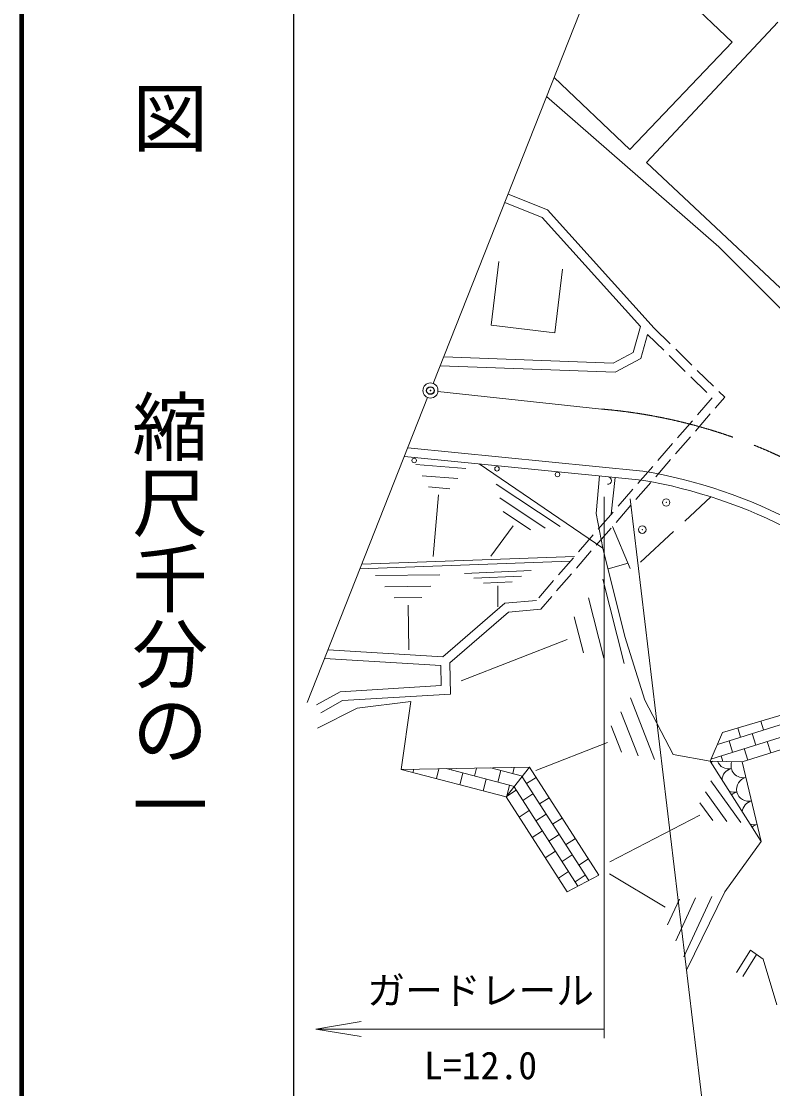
# Model space of a CAD drawing. Units: millimetres, scale not verified. Extents: x 40000 to 680000, y 20000 to 380000.
# Drawn here: x 40000 to 89698, y 244734 to 315316 of the extents above; entities that cross this region are included whole.
import ezdxf
from ezdxf.enums import TextEntityAlignment as Align

# ---------------------------------------------------------------- set-up
doc = ezdxf.new("R2010")
doc.units = ezdxf.units.MM
doc.header["$LTSCALE"] = 1000
doc.header["$PDMODE"] = 32
doc.header["$PDSIZE"] = 500
doc.linetypes.add('CHAIN', pattern=[18.5, 12, -1.5, 3.5, -1.5])
for name, color, linetype, lineweight in [('M-BGD', 7, 'Continuous', 13), ('M-BMK', 2, 'CHAIN', 13), ('M-TTL', 2, 'Continuous', 140), ('M-TTL-BAND', 7, 'Continuous', 25), ('M-WORK', 1, 'Continuous', 13)]:
    doc.layers.add(name, color=color, linetype=linetype, lineweight=lineweight)
doc.layers.add('M-OTRS', color=6, linetype='Continuous')
doc.styles.add('@ＭＳ ゴシック', font='')
doc.styles.add('ＭＳ ゴシック', font='')
doc.styles.get('@ＭＳ ゴシック').set_extended_font_data('@MS Gothic')
doc.styles.get('ＭＳ ゴシック').set_extended_font_data('MS Gothic')

# ---------------------------------------------------------------- blocks, each defined once
blk = doc.blocks.new('open_arrow')
at = {"color": 0, "linetype": 'Continuous', "lineweight": -2}
blk.add_lwpolyline([(7.5, 1.25), (0, 0), (7.5, -1.25)], dxfattribs=at)

msp = doc.modelspace()

# ---------------------------------------------------------------- linework, layer by layer
at = {"layer": 'M-BGD'}
msp.add_circle((67060, 290900), 500, dxfattribs=at)
at = {"layer": 'M-BMK'}
msp.add_line((78387, 289675), (67557, 290846), dxfattribs=at)
msp.add_arc((75451, 254798), 35000, 40.33269, 85.18827, dxfattribs=at)
at = {"layer": 'M-OTRS'}
msp.add_point((67060, 290900), dxfattribs=at)
at = {"layer": 'M-TTL'}
msp.add_line((40000, 380000), (40000, 20000), dxfattribs=at)
at = {"layer": 'M-TTL-BAND'}
msp.add_line((58000, 370000), (58000, 20000), dxfattribs=at)
at = {"layer": 'M-WORK'}
for p, q in [((67244, 291365), (88757, 345842)), ((87022, 313946), (79126, 321455)), ((90036, 315262), (81342, 305989)), ((87022, 313946), (80260, 306836)), ((80260, 306836), (75239, 311611)), ((74741, 310351), (86129, 300400)), ((93229, 294844), (81342, 305989)), ((72192, 303896), (74802, 302857)), ((71972, 303338), (74450, 302351)), ((74802, 302857), (81854, 295033)), ((74450, 302351), (80945, 295145)), ((86129, 300400), (94455, 292068)), ((71584, 299436), (71075, 295227)), ((75284, 294717), (75794, 298926)), ((75284, 294717), (71075, 295227)), ((80462, 293419), (80945, 295145)), ((81854, 295033), (82925, 293983)), ((80971, 293010), (81421, 294617)), ((81421, 294617), (82492, 293568)), ((83283, 293633), (84354, 292583)), ((67938, 293123), (79144, 292719)), ((79144, 292719), (80462, 293419)), ((79284, 292114), (80971, 293010)), ((82849, 293218), (83921, 292168)), ((67704, 292531), (79284, 292114)), ((84711, 292234), (85783, 291184)), ((84278, 291818), (85350, 290768)), ((86140, 290834), (86527, 290455)), ((58914, 270271), (66876, 290435)), ((85700, 290418), (84717, 289285)), ((86527, 290455), (85898, 289731)), ((84389, 288908), (83405, 287775)), ((85570, 289354), (84587, 288221)), ((83078, 287398), (82094, 286265)), ((84259, 287843), (83276, 286711)), ((65568, 287121), (81120, 285575)), ((65339, 286541), (81041, 284980)), ((66104, 286015), (69413, 285751)), ((81766, 285887), (80783, 284755)), ((82948, 286333), (81965, 285200)), ((66515, 285269), (68879, 285080)), ((78027, 282763), (78240, 285259)), ((79276, 285156), (79016, 282720)), ((66926, 284522), (68344, 284409)), ((71413, 284706), (75633, 281901)), ((81637, 284823), (80654, 283690)), ((67594, 283993), (67240, 279929)), ((71646, 283802), (74660, 281798)), ((78563, 283871), (78563, 248075)), ((80455, 284377), (79472, 283244)), ((83881, 282266), (85607, 283872)), ((80326, 283313), (79342, 282180)), ((80268, 283730), (86957, 227782)), ((71878, 282898), (73687, 281696)), ((78466, 280487), (78027, 282763)), ((79144, 282867), (78161, 281734)), ((72536, 281961), (71054, 279947)), ((79015, 281802), (78031, 280670)), ((79100, 281901), (80282, 279143)), ((77833, 281357), (76850, 280224)), ((80954, 279541), (83149, 281585)), ((77703, 280292), (76720, 279159)), ((62401, 279103), (76314, 279606)), ((62522, 279408), (76583, 279916)), ((76522, 279846), (75539, 278714)), ((69309, 278811), (73713, 279008)), ((80131, 279494), (78809, 279113)), ((63424, 278659), (67681, 278721)), ((69941, 278492), (73087, 278632)), ((70572, 278172), (72460, 278256)), ((75211, 278336), (74227, 277203)), ((76392, 278782), (75409, 277649)), ((78473, 278434), (79875, 272848)), ((64043, 277929), (67084, 277973)), ((71518, 277982), (71528, 276590)), ((64662, 277198), (66486, 277224)), ((65581, 276718), (65623, 273760)), ((71981, 276832), (67886, 273299)), ((74073, 277025), (71981, 276832)), ((75081, 277271), (74368, 276450)), ((77524, 277186), (78525, 273197)), ((72228, 276252), (68337, 272896)), ((74368, 276450), (72228, 276252)), ((76575, 275939), (77176, 273545)), ((76109, 274443), (69103, 271704)), ((67741, 272707), (60061, 273175)), ((67886, 273299), (60292, 273762)), ((67741, 272707), (67767, 271388)), ((68337, 272896), (68379, 270823)), ((67767, 271388), (61080, 270983)), ((61080, 270983), (59524, 270122)), ((61252, 270393), (59815, 269597)), ((68379, 270823), (61252, 270393)), ((62213, 269902), (65764, 270342)), ((65764, 270342), (65131, 265842)), ((80305, 270570), (81892, 266510)), ((59595, 268567), (62213, 269902)), ((79662, 269649), (80796, 266749)), ((86040, 267499), (93815, 269944)), ((85617, 266527), (94339, 269271)), ((89100, 268462), (88918, 269041)), ((79019, 268728), (79699, 266988)), ((87574, 267981), (87384, 268586)), ((88577, 267458), (88337, 268221)), ((78780, 267630), (74024, 265763)), ((87051, 266978), (86811, 267741)), ((89580, 266935), (89340, 267698)), ((88054, 266455), (87814, 267218)), ((85558, 266392), (87685, 266339)), ((85558, 266392), (88941, 261084)), ((86403, 266371), (86288, 266738)), ((87685, 266339), (88941, 261084)), ((65131, 265842), (73620, 265992)), ((65131, 265842), (72072, 264027)), ((65905, 265640), (65962, 265857)), ((67453, 265235), (67623, 265886)), ((68093, 265895), (72612, 264713)), ((68429, 265807), (68454, 265901)), ((69001, 264830), (69203, 265604)), ((69977, 265402), (70115, 265930)), ((71056, 265947), (73152, 265398)), ((71525, 264997), (71728, 265771)), ((73620, 265992), (72072, 264027)), ((72502, 265569), (72608, 265974)), ((73620, 265992), (78207, 258856)), ((70549, 264426), (70751, 265200)), ((72111, 264077), (72299, 264795)), ((72596, 264692), (76819, 258122)), ((73120, 265357), (77529, 258497)), ((73410, 264906), (74053, 265319)), ((85615, 265094), (87584, 262338)), ((72072, 264027), (76110, 257747)), ((72102, 264065), (72737, 264473)), ((73169, 263800), (73842, 264233)), ((85252, 264366), (86658, 262398)), ((74275, 263560), (74918, 263973)), ((84889, 263638), (85733, 262457)), ((72929, 262694), (73602, 263127)), ((74034, 262454), (74707, 262887)), ((75140, 262214), (75783, 262627)), ((84881, 262825), (78937, 259744)), ((73794, 261349), (74467, 261781)), ((74900, 261108), (75573, 261541)), ((76005, 260868), (76648, 261281)), ((88941, 261084), (86534, 257753)), ((74659, 260003), (75332, 260435)), ((75765, 259762), (76438, 260195)), ((76870, 259522), (77513, 259935)), ((75525, 258657), (76197, 259089)), ((78207, 258856), (76110, 257747)), ((76630, 258416), (77303, 258849)), ((82597, 256738), (78901, 258935)), ((86534, 257753), (84020, 252604)), ((83531, 257272), (82741, 255563)), ((84604, 257360), (83286, 254513)), ((85677, 257448), (83831, 253462)), ((87303, 252423), (88225, 253900)), ((87727, 252158), (88632, 253607)), ((88225, 253900), (89069, 253293)), ((89069, 253293), (89965, 250279)), ((78563, 248675), (59486, 248675))]:
    msp.add_line(p, q, dxfattribs=at)
msp.add_lwpolyline([(70289, 286049), (78466, 280487), (79925, 274635), (81243, 270416), (83106, 266831), (85558, 266392), (86384, 268290), (93467, 270390), (94864, 268597), (87685, 266339)], dxfattribs=at)
for centre in [(65988, 286272), (71463, 285727), (75470, 285349)]:
    msp.add_circle(centre, 150, dxfattribs=at)
for centre, radius, start, end in [((78787, 284953), 250, 265.27503, 85.27503), ((75512, 252238), 33806, 62.03149, 80.45121), ((75512, 252238), 33206, 62.0359, 80.41636), ((86188, 265720), 800, 123.47208, 134.76313), ((86780, 266684), 800, 202.33903, 283.44862), ((87744, 266092), 800, 160.70045, 283.44862), ((87152, 265128), 800, 103.44862, 178.68041), ((88116, 264536), 800, 103.44862, 283.44862), ((87152, 265128), 800, 246.34787, 283.44862), ((87524, 263572), 800, 103.44862, 132.73007), ((88488, 262980), 800, 103.44862, 175.25021), ((88488, 262980), 800, 249.77807, 283.44862), ((88860, 261423), 800, 103.44862, 130.70994)]:
    msp.add_arc(centre, radius, start, end, dxfattribs=at)
for p in [(82654, 283497), (81072, 281704)]:
    msp.add_point(p, dxfattribs=at)

# ---------------------------------------------------------------- block references
at = {"layer": 'M-WORK', "xscale": 400, "yscale": 400}
msp.add_blockref('open_arrow', (59486, 248675), dxfattribs=at)

# ---------------------------------------------------------------- texts
at = {"layer": 'M-TTL-BAND', "style": '@ＭＳ ゴシック'}
for s, p in [('平\u3000\u3000面\u3000\u3000図', (49777, 306475)), ('縮尺千分の一', (49777, 261030))]:
    msp.add_text(s, height=3666, rotation=270, dxfattribs=at).set_placement(p, align=Align.MIDDLE_RIGHT)
at = {"layer": 'M-WORK', "style": 'ＭＳ ゴシック'}
for s, p in [('ガードレール', (70378, 249762)), ('L=12.0', (70378, 244806))]:
    msp.add_text(s, height=1833, dxfattribs=at).set_placement(p, align=Align.BOTTOM_CENTER)

doc.saveas('drawing.dxf')
